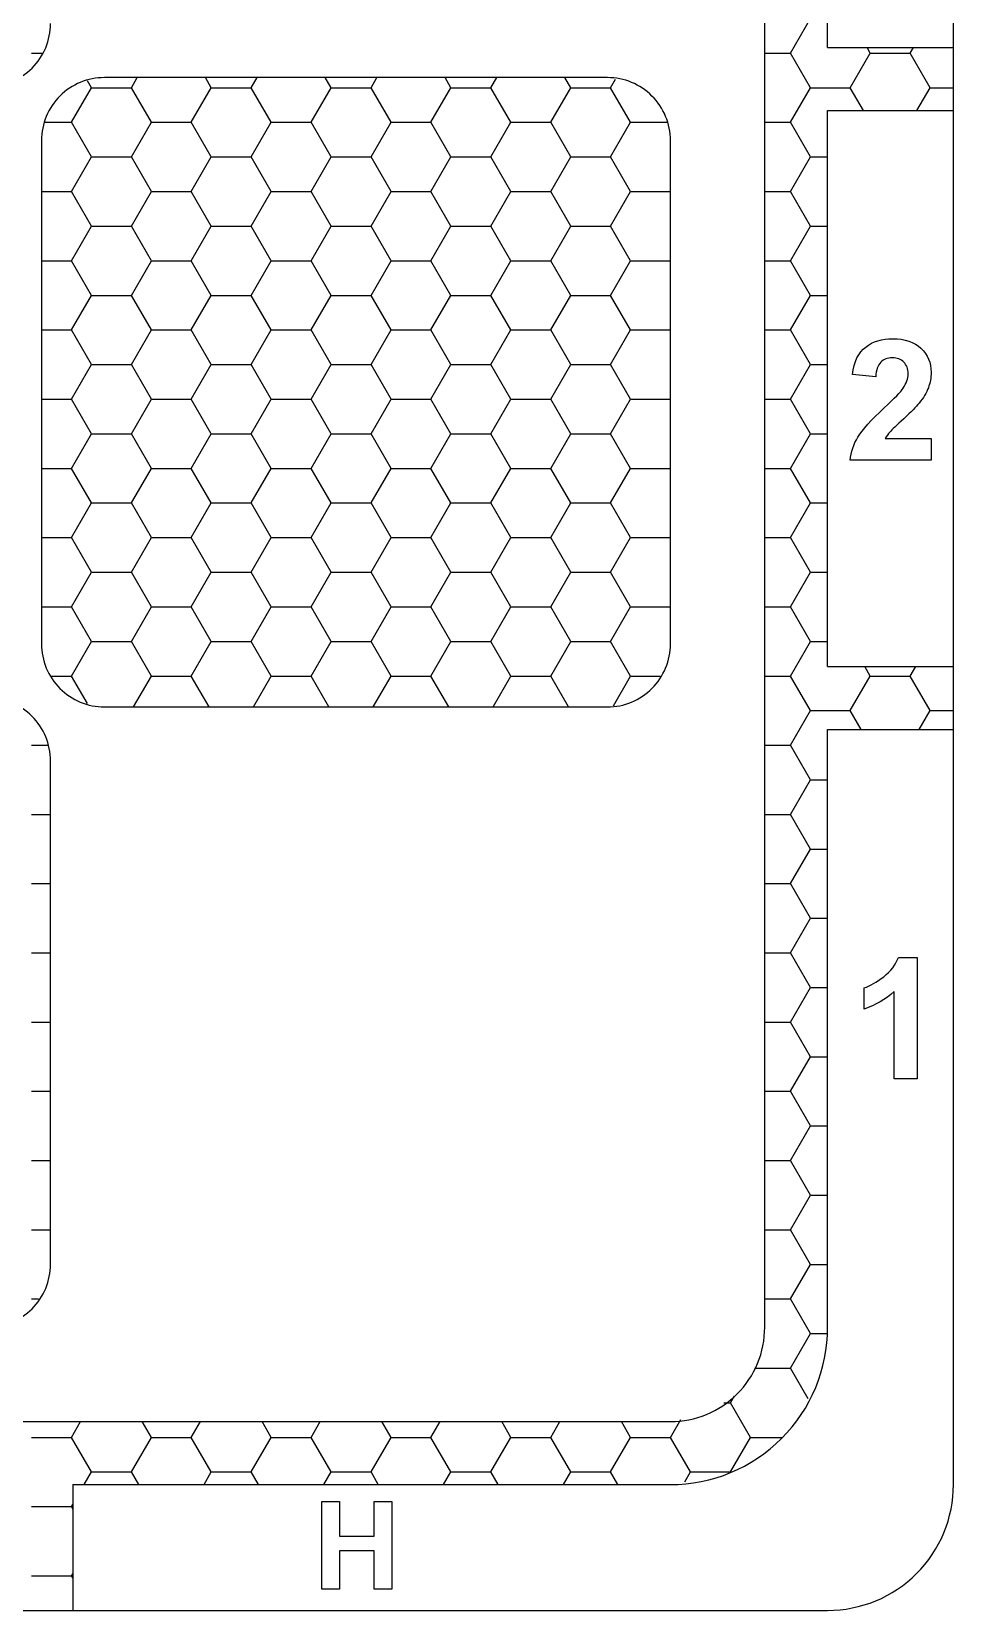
# Model space of a CAD drawing. Extents: x 0 to 11, y 0 to 11.
# Drawn here: x 9.168 to 11, y 0 to 3.136 of the extents above; entities that cross this region are included whole.
import ezdxf

# ---------------------------------------------------------------- set-up
doc = ezdxf.new("R2010")
doc.units = 0
doc.layers.get('0').update_dxf_attribs({"linetype": 'CONTINUOUS'})

msp = doc.modelspace()

# ---------------------------------------------------------------- linework, layer by layer
at = {"color": 7}
for p, q in [((11, 0.25), (11, 10.75)), ((10.625, 0.5625), (10.625, 10.4375)), ((10.75, 3.1042), (10.75, 4.2083)), ((10.75, 3.1042), (11, 3.1042)), ((10.3125, 3.0446), (9.3125, 3.0446)), ((10.75, 2.9792), (11, 2.9792)), ((10.75, 1.875), (10.75, 2.9792)), ((9.1875, 2.9196), (9.1875, 1.9196)), ((10.4375, 1.9196), (10.4375, 2.9196)), ((10.8455, 2.4503), (10.7997, 2.4551)), ((10.8645, 2.3278), (10.9557, 2.3278)), ((10.9557, 2.3278), (10.9557, 2.2848)), ((10.9557, 2.2848), (10.7945, 2.2848)), ((10.75, 1.875), (11, 1.875)), ((9.3125, 1.7946), (10.3125, 1.7946)), ((10.75, 1.75), (11, 1.75)), ((10.75, 0.5625), (10.75, 1.75)), ((9.2054, 0.6875), (9.2054, 1.6875)), ((10.8905, 1.2971), (10.9278, 1.2971)), ((10.9278, 1.2971), (10.9278, 1.0559)), ((10.8224, 1.1944), (10.8224, 1.2365)), ((10.882, 1.0559), (10.882, 1.2294)), ((10.9278, 1.0559), (10.882, 1.0559)), ((0.5625, 0.375), (10.4375, 0.375)), ((9.25, 0.25), (10.4375, 0.25)), ((9.25, 0.25), (9.25, 0)), ((9.7447, 0.0422), (9.7447, 0.2163)), ((9.7447, 0.2163), (9.7799, 0.2163)), ((9.7799, 0.2163), (9.7799, 0.1477)), ((9.8488, 0.1477), (9.8488, 0.2163)), ((9.8488, 0.2163), (9.8839, 0.2163)), ((9.8839, 0.2163), (9.8839, 0.0422)), ((9.7799, 0.1477), (9.8488, 0.1477)), ((9.8488, 0.1183), (9.7799, 0.1183)), ((9.7799, 0.1183), (9.7799, 0.0422)), ((9.8488, 0.0422), (9.8488, 0.1183)), ((9.7799, 0.0422), (9.7447, 0.0422)), ((9.8839, 0.0422), (9.8488, 0.0422)), ((0.25, 0), (10.75, 0))]:
    msp.add_line(p, q, dxfattribs=at)
at = {"linetype": 'ByBlock'}
for p, q in [((10.6759, 3.0933), (10.7156, 3.1621)), ((9.1678, 3.0933), (9.1887, 3.0933)), ((10.625, 3.0933), (10.6759, 3.0933)), ((10.7156, 3.0246), (10.6759, 3.0933)), ((10.795, 3.0246), (10.8347, 3.0933)), ((10.8347, 3.0933), (10.8284, 3.1042)), ((10.8347, 3.0933), (10.9141, 3.0933)), ((10.9141, 3.0933), (10.9203, 3.1042)), ((10.9537, 3.0246), (10.9141, 3.0933)), ((9.3662, 3.0246), (9.3778, 3.0446)), ((9.525, 3.0246), (9.5134, 3.0446)), ((9.6044, 3.0246), (9.6159, 3.0446)), ((9.7631, 3.0246), (9.7515, 3.0446)), ((9.8425, 3.0246), (9.8541, 3.0446)), ((10.0012, 3.0246), (9.9897, 3.0446)), ((10.0806, 3.0246), (10.0922, 3.0446)), ((10.2394, 3.0246), (10.2278, 3.0446)), ((9.2472, 2.9559), (9.2869, 3.0246)), ((9.2869, 3.0246), (9.2791, 3.038)), ((9.2869, 3.0246), (9.3663, 3.0246)), ((9.4059, 2.9559), (9.3662, 3.0246)), ((9.4853, 2.9559), (9.525, 3.0246)), ((9.525, 3.0246), (9.6044, 3.0246)), ((9.6441, 2.9559), (9.6044, 3.0246)), ((9.7234, 2.9559), (9.7631, 3.0246)), ((9.7631, 3.0246), (9.8425, 3.0246)), ((9.8822, 2.9559), (9.8425, 3.0246)), ((9.9616, 2.9559), (10.0012, 3.0246)), ((10.0013, 3.0246), (10.0806, 3.0246)), ((10.1203, 2.9559), (10.0806, 3.0246)), ((10.1997, 2.9559), (10.2394, 3.0246)), ((10.2394, 3.0246), (10.3187, 3.0246)), ((10.3187, 3.0246), (10.3285, 3.0415)), ((10.3584, 2.9559), (10.3187, 3.0246)), ((10.6759, 2.9559), (10.7156, 3.0246)), ((10.7156, 3.0246), (10.795, 3.0246)), ((10.8212, 2.9792), (10.795, 3.0246)), ((10.9275, 2.9792), (10.9537, 3.0246)), ((10.9537, 3.0246), (11, 3.0246)), ((9.1947, 2.9559), (9.2472, 2.9559)), ((9.2869, 2.8871), (9.2472, 2.9559)), ((9.3662, 2.8871), (9.4059, 2.9559)), ((9.4059, 2.9559), (9.4853, 2.9559)), ((9.525, 2.8871), (9.4853, 2.9559)), ((9.6044, 2.8871), (9.6441, 2.9559)), ((9.6441, 2.9559), (9.7234, 2.9559)), ((9.7631, 2.8871), (9.7234, 2.9559)), ((9.8425, 2.8871), (9.8822, 2.9559)), ((9.8822, 2.9559), (9.9616, 2.9559)), ((10.0012, 2.8871), (9.9616, 2.9559)), ((10.0806, 2.8871), (10.1203, 2.9559)), ((10.1203, 2.9559), (10.1997, 2.9559)), ((10.2394, 2.8871), (10.1997, 2.9559)), ((10.3187, 2.8871), (10.3584, 2.9559)), ((10.3584, 2.9559), (10.4303, 2.9559)), ((10.625, 2.9559), (10.6759, 2.9559)), ((10.7156, 2.8871), (10.6759, 2.9559)), ((9.2472, 2.8184), (9.2869, 2.8871)), ((9.2869, 2.8871), (9.3663, 2.8871)), ((9.4059, 2.8184), (9.3662, 2.8871)), ((9.4853, 2.8184), (9.525, 2.8871)), ((9.525, 2.8871), (9.6044, 2.8871)), ((9.6441, 2.8184), (9.6044, 2.8871)), ((9.7234, 2.8184), (9.7631, 2.8871)), ((9.7631, 2.8871), (9.8425, 2.8871)), ((9.8822, 2.8184), (9.8425, 2.8871)), ((9.9616, 2.8184), (10.0012, 2.8871)), ((10.0013, 2.8871), (10.0806, 2.8871)), ((10.1203, 2.8184), (10.0806, 2.8871)), ((10.1997, 2.8184), (10.2394, 2.8871)), ((10.2394, 2.8871), (10.3187, 2.8871)), ((10.3584, 2.8184), (10.3187, 2.8871)), ((10.6759, 2.8184), (10.7156, 2.8871)), ((10.7156, 2.8871), (10.75, 2.8871)), ((9.1875, 2.8184), (9.2472, 2.8184)), ((9.2869, 2.7496), (9.2472, 2.8184)), ((9.3662, 2.7496), (9.4059, 2.8184)), ((9.4059, 2.8184), (9.4853, 2.8184)), ((9.525, 2.7496), (9.4853, 2.8184)), ((9.6044, 2.7496), (9.6441, 2.8184)), ((9.6441, 2.8184), (9.7234, 2.8184)), ((9.7631, 2.7496), (9.7234, 2.8184)), ((9.8425, 2.7496), (9.8822, 2.8184)), ((9.8822, 2.8184), (9.9616, 2.8184)), ((10.0012, 2.7496), (9.9616, 2.8184)), ((10.0806, 2.7496), (10.1203, 2.8184)), ((10.1203, 2.8184), (10.1997, 2.8184)), ((10.2394, 2.7496), (10.1997, 2.8184)), ((10.3187, 2.7496), (10.3584, 2.8184)), ((10.3584, 2.8184), (10.4375, 2.8184)), ((10.625, 2.8184), (10.6759, 2.8184)), ((10.7156, 2.7496), (10.6759, 2.8184)), ((9.2472, 2.6809), (9.2869, 2.7496)), ((9.2869, 2.7496), (9.3663, 2.7496)), ((9.4059, 2.6809), (9.3662, 2.7496)), ((9.4853, 2.6809), (9.525, 2.7496)), ((9.525, 2.7496), (9.6044, 2.7496)), ((9.6441, 2.6809), (9.6044, 2.7496)), ((9.7234, 2.6809), (9.7631, 2.7496)), ((9.7631, 2.7496), (9.8425, 2.7496)), ((9.8822, 2.6809), (9.8425, 2.7496)), ((9.9616, 2.6809), (10.0012, 2.7496)), ((10.0013, 2.7496), (10.0806, 2.7496)), ((10.1203, 2.6809), (10.0806, 2.7496)), ((10.1997, 2.6809), (10.2394, 2.7496)), ((10.2394, 2.7496), (10.3187, 2.7496)), ((10.3584, 2.6809), (10.3187, 2.7496)), ((10.6759, 2.6809), (10.7156, 2.7496)), ((10.7156, 2.7496), (10.75, 2.7496)), ((9.1875, 2.6809), (9.2472, 2.6809)), ((9.2869, 2.6121), (9.2472, 2.6809)), ((9.3662, 2.6121), (9.4059, 2.6809)), ((9.4059, 2.6809), (9.4853, 2.6809)), ((9.525, 2.6121), (9.4853, 2.6809)), ((9.6044, 2.6121), (9.6441, 2.6809)), ((9.6441, 2.6809), (9.7234, 2.6809)), ((9.7631, 2.6121), (9.7234, 2.6809)), ((9.8425, 2.6121), (9.8822, 2.6809)), ((9.8822, 2.6809), (9.9616, 2.6809)), ((10.0012, 2.6121), (9.9616, 2.6809)), ((10.0806, 2.6121), (10.1203, 2.6809)), ((10.1203, 2.6809), (10.1997, 2.6809)), ((10.2394, 2.6121), (10.1997, 2.6809)), ((10.3187, 2.6121), (10.3584, 2.6809)), ((10.3584, 2.6809), (10.4375, 2.6809)), ((10.625, 2.6809), (10.6759, 2.6809)), ((10.7156, 2.6121), (10.6759, 2.6809)), ((9.2472, 2.5434), (9.2869, 2.6121)), ((9.2869, 2.6121), (9.3663, 2.6121)), ((9.4059, 2.5434), (9.3662, 2.6121)), ((9.4853, 2.5434), (9.525, 2.6121)), ((9.525, 2.6121), (9.6044, 2.6121)), ((9.6441, 2.5434), (9.6044, 2.6121)), ((9.7234, 2.5434), (9.7631, 2.6121)), ((9.7631, 2.6121), (9.8425, 2.6121)), ((9.8822, 2.5434), (9.8425, 2.6121)), ((9.9616, 2.5434), (10.0012, 2.6121)), ((10.0013, 2.6121), (10.0806, 2.6121)), ((10.1203, 2.5434), (10.0806, 2.6121)), ((10.1997, 2.5434), (10.2394, 2.6121)), ((10.2394, 2.6121), (10.3187, 2.6121)), ((10.3584, 2.5434), (10.3187, 2.6121)), ((10.6759, 2.5434), (10.7156, 2.6121)), ((10.7156, 2.6121), (10.75, 2.6121)), ((9.1875, 2.5434), (9.2472, 2.5434)), ((9.2869, 2.4747), (9.2472, 2.5434)), ((9.3662, 2.4747), (9.4059, 2.5434)), ((9.4059, 2.5434), (9.4853, 2.5434)), ((9.525, 2.4747), (9.4853, 2.5434)), ((9.6044, 2.4747), (9.6441, 2.5434)), ((9.6441, 2.5434), (9.7234, 2.5434)), ((9.7631, 2.4747), (9.7234, 2.5434)), ((9.8425, 2.4747), (9.8822, 2.5434)), ((9.8822, 2.5434), (9.9616, 2.5434)), ((10.0012, 2.4747), (9.9616, 2.5434)), ((10.0806, 2.4747), (10.1203, 2.5434)), ((10.1203, 2.5434), (10.1997, 2.5434)), ((10.2394, 2.4747), (10.1997, 2.5434)), ((10.3187, 2.4747), (10.3584, 2.5434)), ((10.3584, 2.5434), (10.4375, 2.5434)), ((10.625, 2.5434), (10.6759, 2.5434)), ((10.7156, 2.4747), (10.6759, 2.5434)), ((9.2472, 2.4059), (9.2869, 2.4747)), ((9.2869, 2.4747), (9.3663, 2.4747)), ((9.4059, 2.4059), (9.3662, 2.4747)), ((9.4853, 2.4059), (9.525, 2.4747)), ((9.525, 2.4747), (9.6044, 2.4747)), ((9.6441, 2.4059), (9.6044, 2.4747)), ((9.7234, 2.4059), (9.7631, 2.4747)), ((9.7631, 2.4747), (9.8425, 2.4747)), ((9.8822, 2.4059), (9.8425, 2.4747)), ((9.9616, 2.4059), (10.0012, 2.4747)), ((10.0013, 2.4747), (10.0806, 2.4747)), ((10.1203, 2.4059), (10.0806, 2.4747)), ((10.1997, 2.4059), (10.2394, 2.4747)), ((10.2394, 2.4747), (10.3187, 2.4747)), ((10.3584, 2.4059), (10.3187, 2.4747)), ((10.6759, 2.4059), (10.7156, 2.4747)), ((10.7156, 2.4747), (10.75, 2.4747)), ((9.1875, 2.4059), (9.2472, 2.4059)), ((9.2869, 2.3372), (9.2472, 2.4059)), ((9.3662, 2.3372), (9.4059, 2.4059)), ((9.4059, 2.4059), (9.4853, 2.4059)), ((9.525, 2.3372), (9.4853, 2.4059)), ((9.6044, 2.3372), (9.6441, 2.4059)), ((9.6441, 2.4059), (9.7234, 2.4059)), ((9.7631, 2.3372), (9.7234, 2.4059)), ((9.8425, 2.3372), (9.8822, 2.4059)), ((9.8822, 2.4059), (9.9616, 2.4059)), ((10.0012, 2.3372), (9.9616, 2.4059)), ((10.0806, 2.3372), (10.1203, 2.4059)), ((10.1203, 2.4059), (10.1997, 2.4059)), ((10.2394, 2.3372), (10.1997, 2.4059)), ((10.3187, 2.3372), (10.3584, 2.4059)), ((10.3584, 2.4059), (10.4375, 2.4059)), ((10.625, 2.4059), (10.6759, 2.4059)), ((10.7156, 2.3372), (10.6759, 2.4059)), ((9.2472, 2.2684), (9.2869, 2.3372)), ((9.2869, 2.3372), (9.3663, 2.3372)), ((9.4059, 2.2684), (9.3662, 2.3372)), ((9.4853, 2.2684), (9.525, 2.3372)), ((9.525, 2.3372), (9.6044, 2.3372)), ((9.6441, 2.2684), (9.6044, 2.3372)), ((9.7234, 2.2684), (9.7631, 2.3372)), ((9.7631, 2.3372), (9.8425, 2.3372)), ((9.8822, 2.2684), (9.8425, 2.3372)), ((9.9616, 2.2684), (10.0012, 2.3372)), ((10.0013, 2.3372), (10.0806, 2.3372)), ((10.1203, 2.2684), (10.0806, 2.3372)), ((10.1997, 2.2684), (10.2394, 2.3372)), ((10.2394, 2.3372), (10.3187, 2.3372)), ((10.3584, 2.2684), (10.3187, 2.3372)), ((10.6759, 2.2684), (10.7156, 2.3372)), ((10.7156, 2.3372), (10.75, 2.3372)), ((9.1875, 2.2684), (9.2472, 2.2684)), ((9.2869, 2.1997), (9.2472, 2.2684)), ((9.3662, 2.1997), (9.4059, 2.2684)), ((9.4059, 2.2684), (9.4853, 2.2684)), ((9.525, 2.1997), (9.4853, 2.2684)), ((9.6044, 2.1997), (9.6441, 2.2684)), ((9.6441, 2.2684), (9.7234, 2.2684)), ((9.7631, 2.1997), (9.7234, 2.2684)), ((9.8425, 2.1997), (9.8822, 2.2684)), ((9.8822, 2.2684), (9.9616, 2.2684)), ((10.0012, 2.1997), (9.9616, 2.2684)), ((10.0806, 2.1997), (10.1203, 2.2684)), ((10.1203, 2.2684), (10.1997, 2.2684)), ((10.2394, 2.1997), (10.1997, 2.2684)), ((10.3187, 2.1997), (10.3584, 2.2684)), ((10.3584, 2.2684), (10.4375, 2.2684)), ((10.625, 2.2684), (10.6759, 2.2684)), ((10.7156, 2.1997), (10.6759, 2.2684)), ((9.2472, 2.131), (9.2869, 2.1997)), ((9.2869, 2.1997), (9.3663, 2.1997)), ((9.4059, 2.131), (9.3662, 2.1997)), ((9.4853, 2.131), (9.525, 2.1997)), ((9.525, 2.1997), (9.6044, 2.1997)), ((9.6441, 2.131), (9.6044, 2.1997)), ((9.7234, 2.131), (9.7631, 2.1997)), ((9.7631, 2.1997), (9.8425, 2.1997)), ((9.8822, 2.131), (9.8425, 2.1997)), ((9.9616, 2.131), (10.0012, 2.1997)), ((10.0013, 2.1997), (10.0806, 2.1997)), ((10.1203, 2.131), (10.0806, 2.1997)), ((10.1997, 2.131), (10.2394, 2.1997)), ((10.2394, 2.1997), (10.3187, 2.1997)), ((10.3584, 2.131), (10.3187, 2.1997)), ((10.6759, 2.131), (10.7156, 2.1997)), ((10.7156, 2.1997), (10.75, 2.1997)), ((9.1875, 2.131), (9.2472, 2.131)), ((9.2869, 2.0622), (9.2472, 2.131)), ((9.3662, 2.0622), (9.4059, 2.131)), ((9.4059, 2.131), (9.4853, 2.131)), ((9.525, 2.0622), (9.4853, 2.131)), ((9.6044, 2.0622), (9.6441, 2.131)), ((9.6441, 2.131), (9.7234, 2.131)), ((9.7631, 2.0622), (9.7234, 2.131)), ((9.8425, 2.0622), (9.8822, 2.131)), ((9.8822, 2.131), (9.9616, 2.131)), ((10.0012, 2.0622), (9.9616, 2.131)), ((10.0806, 2.0622), (10.1203, 2.131)), ((10.1203, 2.131), (10.1997, 2.131)), ((10.2394, 2.0622), (10.1997, 2.131)), ((10.3187, 2.0622), (10.3584, 2.131)), ((10.3584, 2.131), (10.4375, 2.131)), ((10.625, 2.131), (10.6759, 2.131)), ((10.7156, 2.0622), (10.6759, 2.131)), ((9.2472, 1.9935), (9.2869, 2.0622)), ((9.2869, 2.0622), (9.3663, 2.0622)), ((9.4059, 1.9935), (9.3662, 2.0622)), ((9.4853, 1.9935), (9.525, 2.0622)), ((9.525, 2.0622), (9.6044, 2.0622)), ((9.6441, 1.9935), (9.6044, 2.0622)), ((9.7234, 1.9935), (9.7631, 2.0622)), ((9.7631, 2.0622), (9.8425, 2.0622)), ((9.8822, 1.9935), (9.8425, 2.0622)), ((9.9616, 1.9935), (10.0012, 2.0622)), ((10.0013, 2.0622), (10.0806, 2.0622)), ((10.1203, 1.9935), (10.0806, 2.0622)), ((10.1997, 1.9935), (10.2394, 2.0622)), ((10.2394, 2.0622), (10.3187, 2.0622)), ((10.3584, 1.9935), (10.3187, 2.0622)), ((10.6759, 1.9935), (10.7156, 2.0622)), ((10.7156, 2.0622), (10.75, 2.0622)), ((9.1875, 1.9935), (9.2472, 1.9935)), ((9.2869, 1.9247), (9.2472, 1.9935)), ((9.3662, 1.9247), (9.4059, 1.9935)), ((9.4059, 1.9935), (9.4853, 1.9935)), ((9.525, 1.9247), (9.4853, 1.9935)), ((9.6044, 1.9247), (9.6441, 1.9935)), ((9.6441, 1.9935), (9.7234, 1.9935)), ((9.7631, 1.9247), (9.7234, 1.9935)), ((9.8425, 1.9247), (9.8822, 1.9935)), ((9.8822, 1.9935), (9.9616, 1.9935)), ((10.0012, 1.9247), (9.9616, 1.9935)), ((10.0806, 1.9247), (10.1203, 1.9935)), ((10.1203, 1.9935), (10.1997, 1.9935)), ((10.2394, 1.9247), (10.1997, 1.9935)), ((10.3187, 1.9247), (10.3584, 1.9935)), ((10.3584, 1.9935), (10.4375, 1.9935)), ((10.625, 1.9935), (10.6759, 1.9935)), ((10.7156, 1.9247), (10.6759, 1.9935)), ((9.2472, 1.856), (9.2869, 1.9247)), ((9.2869, 1.9247), (9.3663, 1.9247)), ((9.4059, 1.856), (9.3662, 1.9247)), ((9.4853, 1.856), (9.525, 1.9247)), ((9.525, 1.9247), (9.6044, 1.9247)), ((9.6441, 1.856), (9.6044, 1.9247)), ((9.7234, 1.856), (9.7631, 1.9247)), ((9.7631, 1.9247), (9.8425, 1.9247)), ((9.8822, 1.856), (9.8425, 1.9247)), ((9.9616, 1.856), (10.0012, 1.9247)), ((10.0013, 1.9247), (10.0806, 1.9247)), ((10.1203, 1.856), (10.0806, 1.9247)), ((10.1997, 1.856), (10.2394, 1.9247)), ((10.2394, 1.9247), (10.3187, 1.9247)), ((10.3584, 1.856), (10.3187, 1.9247)), ((10.6759, 1.856), (10.7156, 1.9247)), ((10.7156, 1.9247), (10.75, 1.9247)), ((9.2076, 1.856), (9.2472, 1.856)), ((9.2787, 1.8014), (9.2472, 1.856)), ((9.3705, 1.7946), (9.4059, 1.856)), ((9.4059, 1.856), (9.4853, 1.856)), ((9.5207, 1.7946), (9.4853, 1.856)), ((9.6086, 1.7946), (9.6441, 1.856)), ((9.6441, 1.856), (9.7234, 1.856)), ((9.7589, 1.7946), (9.7234, 1.856)), ((9.8468, 1.7946), (9.8822, 1.856)), ((9.8822, 1.856), (9.9616, 1.856)), ((9.997, 1.7946), (9.9616, 1.856)), ((10.0849, 1.7946), (10.1203, 1.856)), ((10.1203, 1.856), (10.1997, 1.856)), ((10.2351, 1.7946), (10.1997, 1.856)), ((10.3244, 1.797), (10.3584, 1.856)), ((10.3584, 1.856), (10.4174, 1.856)), ((10.625, 1.856), (10.6759, 1.856)), ((10.7156, 1.7873), (10.6759, 1.856)), ((10.795, 1.7873), (10.8347, 1.856)), ((10.8347, 1.856), (10.8237, 1.875)), ((10.8347, 1.856), (10.9141, 1.856)), ((10.9141, 1.856), (10.925, 1.875)), ((10.9537, 1.7873), (10.9141, 1.856)), ((10.6759, 1.7185), (10.7156, 1.7873)), ((10.7156, 1.7873), (10.795, 1.7873)), ((10.8165, 1.75), (10.795, 1.7873)), ((10.9322, 1.75), (10.9537, 1.7873)), ((10.9537, 1.7873), (11, 1.7873)), ((9.1678, 1.7185), (9.1992, 1.7185)), ((10.625, 1.7185), (10.6759, 1.7185)), ((10.7156, 1.6498), (10.6759, 1.7185)), ((10.6759, 1.581), (10.7156, 1.6498)), ((10.7156, 1.6498), (10.75, 1.6498)), ((9.1678, 1.581), (9.2054, 1.581)), ((10.625, 1.581), (10.6759, 1.581)), ((10.7156, 1.5123), (10.6759, 1.581)), ((10.6759, 1.4436), (10.7156, 1.5123)), ((10.7156, 1.5123), (10.75, 1.5123)), ((9.1678, 1.4436), (9.2054, 1.4436)), ((10.625, 1.4436), (10.6759, 1.4436)), ((10.7156, 1.3748), (10.6759, 1.4436)), ((10.6759, 1.3061), (10.7156, 1.3748)), ((10.7156, 1.3748), (10.75, 1.3748)), ((9.1678, 1.3061), (9.2054, 1.3061)), ((10.625, 1.3061), (10.6759, 1.3061)), ((10.7156, 1.2373), (10.6759, 1.3061)), ((10.6759, 1.1686), (10.7156, 1.2373)), ((10.7156, 1.2373), (10.75, 1.2373)), ((9.1678, 1.1686), (9.2054, 1.1686)), ((10.625, 1.1686), (10.6759, 1.1686)), ((10.7156, 1.0999), (10.6759, 1.1686)), ((10.6759, 1.0311), (10.7156, 1.0999)), ((10.7156, 1.0999), (10.75, 1.0999)), ((9.1678, 1.0311), (9.2054, 1.0311)), ((10.625, 1.0311), (10.6759, 1.0311)), ((10.7156, 0.9624), (10.6759, 1.0311)), ((10.6759, 0.8936), (10.7156, 0.9624)), ((10.7156, 0.9624), (10.75, 0.9624)), ((9.1678, 0.8936), (9.2054, 0.8936)), ((10.625, 0.8936), (10.6759, 0.8936)), ((10.7156, 0.8249), (10.6759, 0.8936)), ((10.6759, 0.7561), (10.7156, 0.8249)), ((10.7156, 0.8249), (10.75, 0.8249)), ((9.1678, 0.7561), (9.2054, 0.7561)), ((10.625, 0.7561), (10.6759, 0.7561)), ((10.7156, 0.6874), (10.6759, 0.7561)), ((10.6759, 0.6187), (10.7156, 0.6874)), ((10.7156, 0.6874), (10.75, 0.6874)), ((9.1678, 0.6187), (9.1818, 0.6187)), ((10.625, 0.6187), (10.6759, 0.6187)), ((10.7156, 0.5499), (10.6759, 0.6187)), ((10.6759, 0.4812), (10.7156, 0.5499)), ((10.7156, 0.5499), (10.7475, 0.5499)), ((10.6043, 0.4812), (10.6759, 0.4812)), ((10.7111, 0.4203), (10.6759, 0.4812)), ((10.5439, 0.4124), (10.5569, 0.4124)), ((10.5569, 0.4124), (10.565, 0.4265)), ((10.5966, 0.3437), (10.5569, 0.4124)), ((10.4378, 0.3437), (10.4583, 0.3791)), ((9.2472, 0.3437), (9.2653, 0.375)), ((9.4059, 0.3437), (9.3879, 0.375)), ((9.4853, 0.3437), (9.5034, 0.375)), ((9.6441, 0.3437), (9.626, 0.375)), ((9.7234, 0.3437), (9.7415, 0.375)), ((9.8822, 0.3437), (9.8641, 0.375)), ((9.9616, 0.3437), (9.9796, 0.375)), ((10.1203, 0.3437), (10.1022, 0.375)), ((10.1997, 0.3437), (10.2178, 0.375)), ((10.3584, 0.3437), (10.3404, 0.375)), ((9.1678, 0.3437), (9.2472, 0.3437)), ((9.2869, 0.275), (9.2472, 0.3437)), ((9.3662, 0.275), (9.4059, 0.3437)), ((9.4059, 0.3437), (9.4853, 0.3437)), ((9.525, 0.275), (9.4853, 0.3437)), ((9.6044, 0.275), (9.6441, 0.3437)), ((9.6441, 0.3437), (9.7234, 0.3437)), ((9.7631, 0.275), (9.7234, 0.3437)), ((9.8425, 0.275), (9.8822, 0.3437)), ((9.8822, 0.3437), (9.9616, 0.3437)), ((10.0012, 0.275), (9.9616, 0.3437)), ((10.0806, 0.275), (10.1203, 0.3437)), ((10.1203, 0.3437), (10.1997, 0.3437)), ((10.2394, 0.275), (10.1997, 0.3437)), ((10.3187, 0.275), (10.3584, 0.3437)), ((10.3584, 0.3437), (10.4378, 0.3437)), ((10.4775, 0.275), (10.4378, 0.3437)), ((10.5569, 0.275), (10.5966, 0.3437)), ((10.5966, 0.3437), (10.6599, 0.3437)), ((9.2725, 0.25), (9.2869, 0.275)), ((9.2869, 0.275), (9.3663, 0.275)), ((9.3807, 0.25), (9.3662, 0.275)), ((9.5106, 0.25), (9.525, 0.275)), ((9.525, 0.275), (9.6044, 0.275)), ((9.6188, 0.25), (9.6044, 0.275)), ((9.7487, 0.25), (9.7631, 0.275)), ((9.7631, 0.275), (9.8425, 0.275)), ((9.8569, 0.25), (9.8425, 0.275)), ((9.9868, 0.25), (10.0012, 0.275)), ((10.0013, 0.275), (10.0806, 0.275)), ((10.095, 0.25), (10.0806, 0.275)), ((10.225, 0.25), (10.2394, 0.275)), ((10.2394, 0.275), (10.3187, 0.275)), ((10.3332, 0.25), (10.3187, 0.275)), ((10.4664, 0.2557), (10.4775, 0.275)), ((10.4775, 0.275), (10.5569, 0.275)), ((10.5574, 0.274), (10.5569, 0.275)), ((9.1678, 0.2062), (9.2472, 0.2062)), ((9.2472, 0.2062), (9.25, 0.2111)), ((9.25, 0.2013), (9.2472, 0.2062)), ((9.1678, 0.0687), (9.2472, 0.0687)), ((9.2472, 0.0687), (9.25, 0.0736)), ((9.25, 0.0639), (9.2472, 0.0687))]:
    msp.add_line(p, q, dxfattribs=at)
at = {"color": 7}
for points in [[(9.1687, 3.0634), (9.1922, 3.0868), (9.2054, 3.1186), (9.2054, 3.1518)], [(9.0804, 3.0268), (9.1135, 3.0268), (9.1453, 3.04), (9.1687, 3.0634)], [(9.3125, 3.0446), (9.2793, 3.0446), (9.2476, 3.0315), (9.2241, 3.008)], [(10.4009, 3.008), (10.3774, 3.0315), (10.3457, 3.0446), (10.3125, 3.0446)], [(9.2241, 3.008), (9.2007, 2.9846), (9.1875, 2.9528), (9.1875, 2.9196)], [(10.4375, 2.9196), (10.4375, 2.9528), (10.4243, 2.9846), (10.4009, 3.008)], [(10.7997, 2.4551), (10.8025, 2.4806), (10.811, 2.4986), (10.8257, 2.5095)], [(10.8257, 2.5095), (10.8399, 2.5208), (10.8578, 2.526), (10.8796, 2.526)], [(10.8796, 2.526), (10.9032, 2.526), (10.9222, 2.5199), (10.9354, 2.5071)], [(10.8555, 2.4792), (10.8498, 2.4735), (10.8465, 2.4641), (10.8455, 2.4503)], [(10.8786, 2.4882), (10.8687, 2.4882), (10.8611, 2.4853), (10.8555, 2.4792)], [(10.9013, 2.4797), (10.8957, 2.4853), (10.8881, 2.4882), (10.8786, 2.4882)], [(10.9099, 2.456), (10.9099, 2.4664), (10.907, 2.474), (10.9013, 2.4797)], [(10.9354, 2.5071), (10.9491, 2.4943), (10.9557, 2.4782), (10.9557, 2.4593)], [(10.8999, 2.4276), (10.9066, 2.4376), (10.9099, 2.4466), (10.9099, 2.456)], [(10.9557, 2.4593), (10.9557, 2.4484), (10.9538, 2.438), (10.9501, 2.4286)], [(10.8621, 2.3884), (10.8829, 2.4078), (10.8957, 2.421), (10.8999, 2.4276)], [(10.9501, 2.4286), (10.9463, 2.4186), (10.9401, 2.4082), (10.9316, 2.3978)], [(10.8101, 2.3307), (10.8191, 2.3453), (10.8361, 2.3647), (10.8621, 2.3884)], [(10.9316, 2.3978), (10.9259, 2.3907), (10.916, 2.3803), (10.9013, 2.3671)], [(10.9013, 2.3671), (10.8872, 2.3539), (10.8777, 2.3449), (10.8739, 2.3406)], [(10.7945, 2.2848), (10.7963, 2.3009), (10.8016, 2.3165), (10.8101, 2.3307)], [(10.8739, 2.3406), (10.8701, 2.3364), (10.8668, 2.3321), (10.8645, 2.3278)], [(9.1875, 1.9196), (9.1875, 1.8865), (9.2007, 1.8547), (9.2241, 1.8313)], [(10.4009, 1.8313), (10.4243, 1.8547), (10.4375, 1.8865), (10.4375, 1.9196)], [(9.2241, 1.8313), (9.2476, 1.8078), (9.2793, 1.7946), (9.3125, 1.7946)], [(10.3125, 1.7946), (10.3457, 1.7946), (10.3774, 1.8078), (10.4009, 1.8313)], [(9.1687, 1.7759), (9.1453, 1.7993), (9.1135, 1.8125), (9.0804, 1.8125)], [(9.2054, 1.6875), (9.2054, 1.7207), (9.1922, 1.7524), (9.1687, 1.7759)], [(10.8616, 1.2588), (10.8753, 1.2696), (10.8853, 1.2824), (10.8905, 1.2971)], [(10.8224, 1.2365), (10.8342, 1.2403), (10.8474, 1.2479), (10.8616, 1.2588)], [(10.882, 1.2294), (10.8649, 1.2138), (10.8451, 1.202), (10.8224, 1.1944)], [(9.1687, 0.5991), (9.1922, 0.6226), (9.2054, 0.6543), (9.2054, 0.6875)], [(9.0804, 0.5625), (9.1135, 0.5625), (9.1453, 0.5757), (9.1687, 0.5991)], [(10.5701, 0.4299), (10.6052, 0.4651), (10.625, 0.5128), (10.625, 0.5625)], [(10.6585, 0.3415), (10.7171, 0.4001), (10.75, 0.4796), (10.75, 0.5625)], [(10.4375, 0.375), (10.4872, 0.375), (10.5349, 0.3948), (10.5701, 0.4299)], [(10.4375, 0.25), (10.5204, 0.25), (10.5999, 0.2829), (10.6585, 0.3415)], [(10.9268, 0.0732), (10.9737, 0.1201), (11, 0.1837), (11, 0.25)], [(10.75, 0), (10.8163, 0), (10.8799, 0.0263), (10.9268, 0.0732)]]:
    msp.add_open_spline(points, degree=3, dxfattribs=at)

doc.saveas('drawing.dxf')
